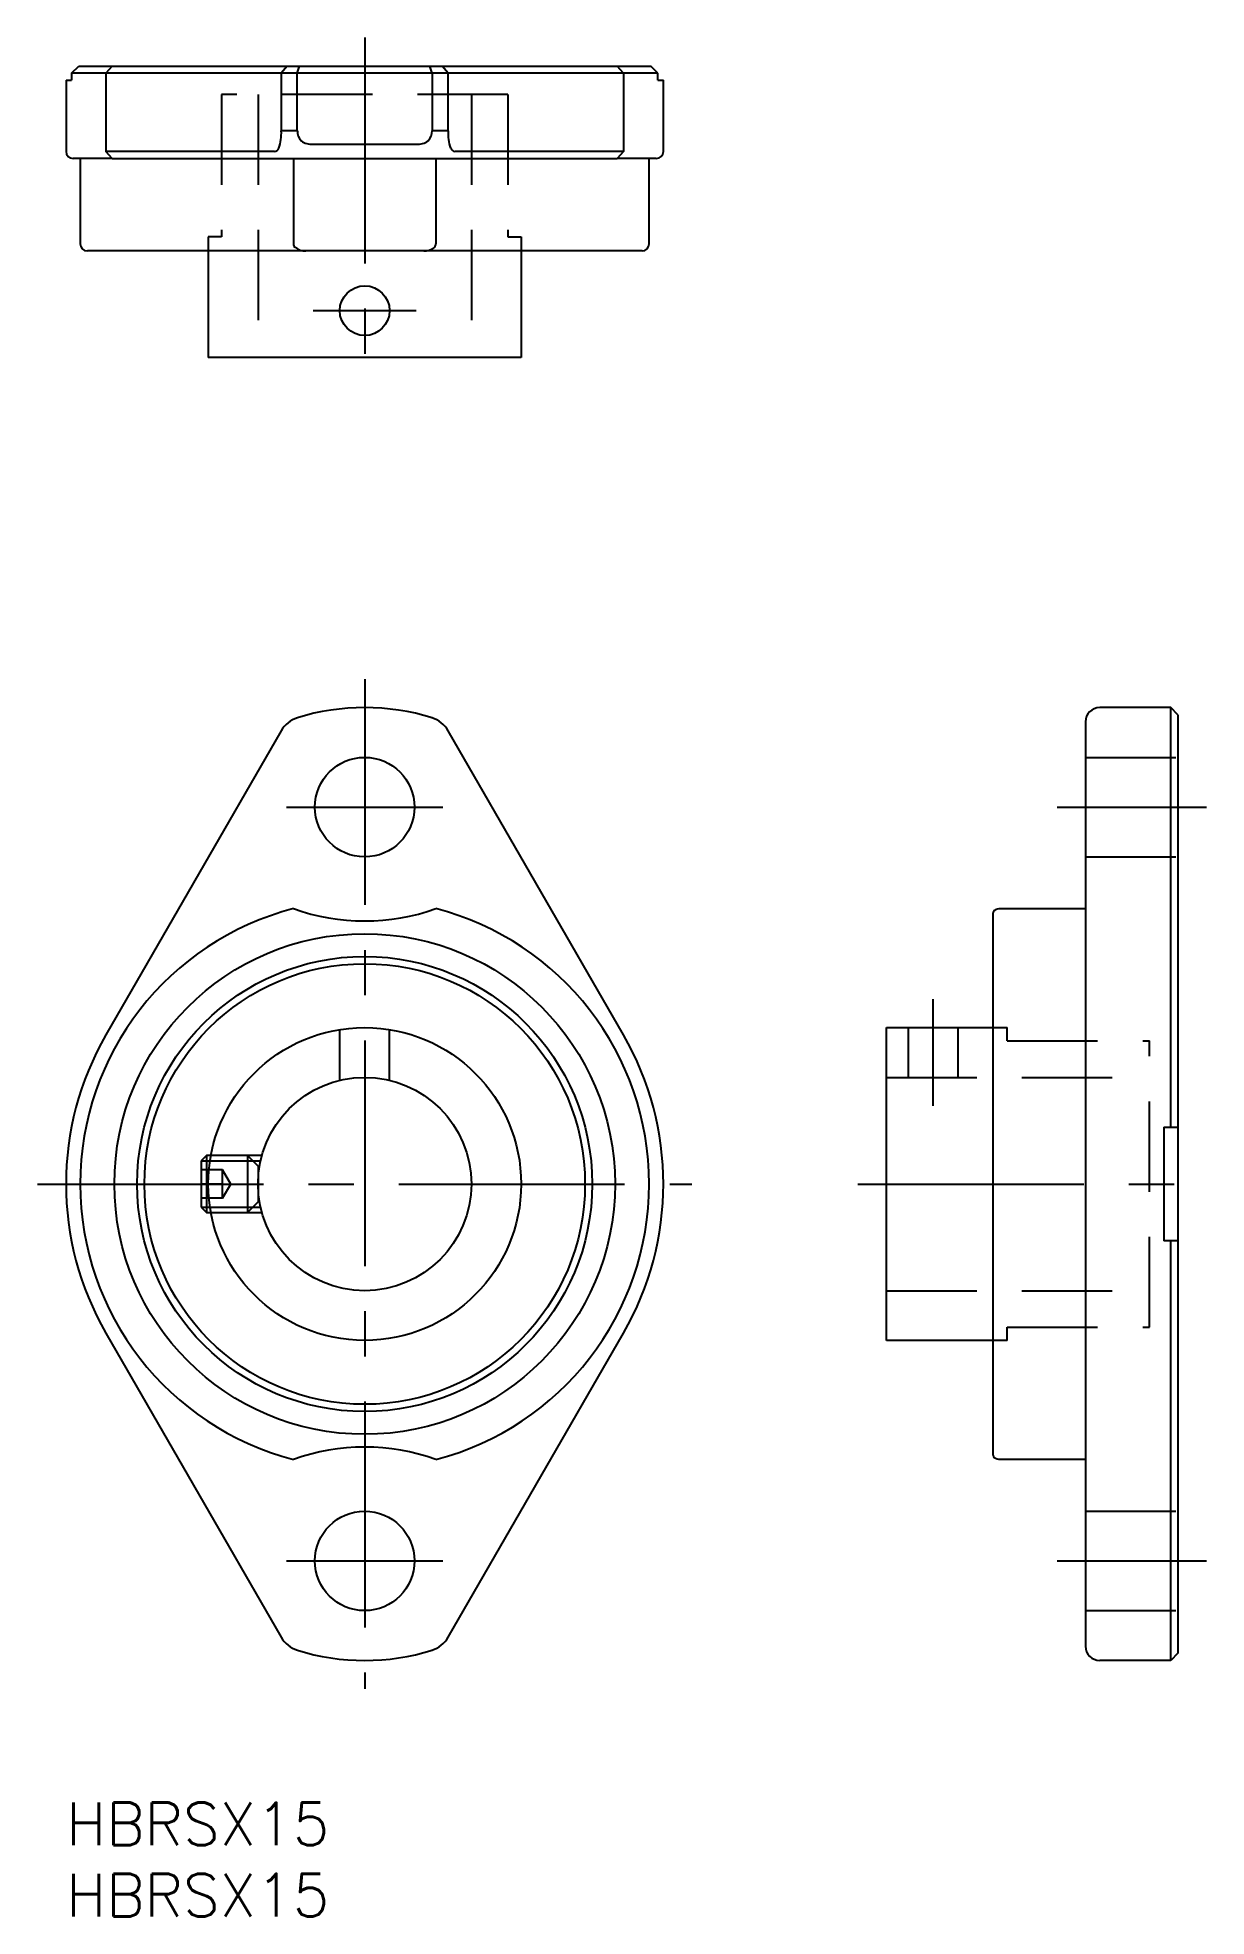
# Model space of a CAD drawing. Extents: x -2 to 80, y -8 to 124.
import ezdxf

# ---------------------------------------------------------------- set-up
doc = ezdxf.new("R2010")
doc.units = 0
doc.header["$LTSCALE"] = 0.5
doc.linetypes.add('CENTER', pattern=[50.8, 31.75, -6.35, 6.35, -6.35])
doc.linetypes.add('DASHED', pattern=[19.05, 12.7, -6.35])
for name, color, linetype in [('MSM_CENTER', 1, 'CENTER'), ('MSM_CONTINUOUS', 7, 'CONTINUOUS'), ('MSM_DASHED', 4, 'DASHED'), ('MSM_NARROW', 5, 'CONTINUOUS'), ('MSM_PART_NUMBER', 7, 'CONTINUOUS')]:
    doc.layers.add(name, color=color, linetype=linetype)
doc.styles.get("Standard").update_dxf_attribs({"font": 'txt.shx', "height": 3, "bigfont": 'bigfont.shx'})

# ---------------------------------------------------------------- blocks, each defined once
blk = doc.blocks.new('*U6')
at = {"layer": 'MSM_PART_NUMBER'}
blk.add_text('HBRSX15', height=3, dxfattribs=at).set_placement((0, -3))
blk = doc.blocks.new('*U7')
at = {"layer": 'MSM_PART_NUMBER'}
blk.add_text('HBRSX15', height=3, dxfattribs=at).set_placement((0, -8))

msp = doc.modelspace()

# ---------------------------------------------------------------- linework, layer by layer
at = {"layer": 'MSM_CENTER'}
for p, q in [((21, 124.11), (21, 99.61)), ((17.38, 104.91), (24.62, 104.91)), ((21, 79), (21, 8)), ((15.5, 70), (26.5, 70)), ((69.68, 70), (80.18, 70)), ((60.98, 49), (60.98, 56.5)), ((-2, 43.5), (44, 43.5)), ((55.68, 43.5), (80.18, 43.5)), ((15.5, 17), (26.5, 17)), ((69.68, 17), (80.18, 17))]:
    msp.add_line(p, q, dxfattribs=at)
at = {"layer": 'MSM_CONTINUOUS'}
for p, q in [((0.38, 121.61), (0.89, 122.11)), ((0.38, 121.61), (0.38, 121.11)), ((41.62, 121.61), (0.38, 121.61)), ((0.89, 122.11), (41.11, 122.11)), ((3.24, 122.11), (2.8, 121.61)), ((2.8, 121.61), (2.8, 116.11)), ((15.56, 122.11), (15.12, 121.61)), ((15.12, 121.61), (15.12, 117.56)), ((16.26, 121.61), (16.41, 122.11)), ((16.26, 117.56), (16.26, 121.61)), ((25.74, 121.61), (25.59, 122.11)), ((25.74, 121.61), (25.74, 117.56)), ((26.88, 121.61), (26.44, 122.11)), ((26.88, 117.56), (26.88, 121.61)), ((39.2, 121.61), (38.76, 122.11)), ((39.2, 121.61), (39.2, 116.11)), ((41.62, 121.61), (41.11, 122.11)), ((41.62, 121.11), (41.62, 121.61)), ((0, 121.11), (0.38, 121.11)), ((0, 121.11), (0, 116.11)), ((41.62, 121.11), (42, 121.11)), ((42, 116.11), (42, 121.11)), ((16.26, 117.56), (15.12, 117.56)), ((17.36, 116.61), (24.64, 116.61)), ((26.88, 117.56), (25.74, 117.56)), ((3.23, 115.61), (0.5, 115.61)), ((1, 115.61), (1, 109.61)), ((14.65, 116.11), (2.8, 116.11)), ((3.24, 115.61), (2.8, 116.11)), ((3.24, 115.61), (38.76, 115.61)), ((15.99, 115.61), (15.99, 109.61)), ((26.01, 115.61), (26.01, 109.61)), ((39.2, 116.11), (27.35, 116.11)), ((39.2, 116.11), (38.76, 115.61)), ((41.5, 115.61), (38.77, 115.61)), ((41, 109.61), (41, 115.61)), ((40.5, 109.11), (1.5, 109.11)), ((10, 109.11), (10, 101.61)), ((32, 109.11), (32, 101.61)), ((32, 101.61), (10, 101.61)), ((77.68, 77), (72.68, 77)), ((78.18, 76.5), (77.68, 77)), ((77.68, 47.5), (77.68, 77)), ((15.12, 75.37), (2.8, 53.98)), ((39.2, 53.98), (26.88, 75.37)), ((71.68, 76), (71.68, 11)), ((78.18, 76.5), (78.18, 10.5)), ((65.18, 24.43), (65.18, 62.57)), ((71.68, 62.86), (65.68, 62.86)), ((57.68, 54.5), (65.18, 54.5)), ((57.68, 32.5), (57.68, 54.5)), ((77.18, 47.5), (78.18, 47.5)), ((77.18, 47.5), (77.18, 39.5)), ((9.88, 45.5), (9.5, 45.12)), ((9.5, 45.12), (9.5, 41.88)), ((9.88, 45.5), (9.88, 41.5)), ((10.18, 45.5), (9.88, 45.5)), ((9.5, 41.88), (9.88, 41.5)), ((9.88, 41.5), (10.18, 41.5)), ((78.18, 39.5), (77.18, 39.5)), ((77.68, 10), (77.68, 39.5)), ((2.8, 33.02), (15.12, 11.63)), ((26.88, 11.63), (39.2, 33.02)), ((65.18, 32.5), (57.68, 32.5)), ((71.68, 24.14), (65.68, 24.14)), ((77.68, 10), (72.68, 10)), ((78.18, 10.5), (77.68, 10))]:
    msp.add_line(p, q, dxfattribs=at)
for centre, radius in [((21, 104.91), 1.75), ((21, 70), 3.5), ((21, 43.5), 17.6), ((21, 43.5), 16), ((21, 43.5), 15.49), ((21, 43.5), 11), ((21, 43.5), 7.5), ((21, 17), 3.5)]:
    msp.add_circle(centre, radius, dxfattribs=at)
for centre, radius, start, end in [((14.63, 116.45), 0.343, 273.4983, 340.3729), ((12.29, 117.34), 2.85, 339.3882, 4.3581), ((17.19, 117.51), 0.926, 176.8399, 225.2245), ((17.28, 117.89), 1.28, 234.4284, 273.637), ((24.72, 117.89), 1.28, 266.363, 305.5716), ((24.81, 117.51), 0.926, 314.7755, 3.1601), ((29.71, 117.34), 2.85, 175.6419, 200.6118), ((27.37, 116.45), 0.343, 199.6271, 266.5017), ((0.5, 116.11), 0.5, 180, 270), ((41.5, 116.11), 0.5, 270, 0), ((1.5, 109.61), 0.5, 180, 270), ((16.34, 109.62), 0.355, 181.8928, 226.8341), ((16.78, 110.14), 1.03, 228.951, 274.016), ((25.19, 110.27), 1.16, 267.9505, 305.5772), ((25.63, 109.63), 0.377, 306.7285, 357.1936), ((40.5, 109.61), 0.5, 270, 0), ((21, 61), 16, 72.784, 107.216), ((72.68, 76), 1, 90, 180), ((16.86, 74.37), 2, 107.216, 150.0577), ((25.14, 74.37), 2, 29.9423, 72.784), ((21, 43.5), 20, 104.5116, 255.4884), ((21, 77), 15, 250.4821, 289.5179), ((21, 43.5), 20, 284.5116, 75.4884), ((65.41, 62.55), 0.23, 125.3213, 176.3482), ((65.67, 62.19), 0.669, 88.4312, 125.1603), ((21, 43.5), 21, 150.0577, 209.9423), ((21, 43.5), 21, 330.0577, 29.9423), ((21, 10), 15, 70.4821, 109.5179), ((65.4, 24.44), 0.219, 182.8237, 230.0553), ((65.66, 24.77), 0.628, 231.2886, 272.6332), ((16.86, 12.63), 2, 209.9423, 252.784), ((21, 26), 16, 252.784, 287.216), ((25.14, 12.63), 2, 287.216, 330.0577), ((72.68, 11), 1, 180, 270)]:
    msp.add_arc(centre, radius, start, end, dxfattribs=at)
at = {"layer": 'MSM_DASHED'}
for p, q in [((10.93, 120.11), (10.93, 110.11)), ((31.07, 120.11), (10.93, 120.11)), ((13.5, 120.11), (13.5, 101.61)), ((28.5, 120.11), (28.5, 101.61)), ((31.07, 120.11), (31.07, 110.11)), ((10, 110.11), (10, 109.11)), ((10.93, 110.11), (10, 110.11)), ((31.07, 110.11), (32, 110.11)), ((32, 110.11), (32, 109.11)), ((71.68, 73.5), (78.18, 73.5)), ((71.68, 66.5), (78.18, 66.5)), ((19.25, 50.79), (19.25, 54.36)), ((22.75, 50.79), (22.75, 54.36)), ((59.23, 51), (59.23, 54.5)), ((62.73, 51), (62.73, 54.5)), ((65.18, 54.5), (66.18, 54.5)), ((66.18, 53.57), (66.18, 54.5)), ((66.18, 53.57), (76.18, 53.57)), ((76.18, 33.43), (76.18, 53.57)), ((57.68, 51), (76.18, 51)), ((10.12, 45.12), (13.68, 45.12)), ((13.77, 45.5), (10.18, 45.5)), ((13.5, 44.75), (12.75, 45.5)), ((12.75, 45.5), (12.75, 41.5)), ((11, 44.5), (9.5, 44.5)), ((11, 42.5), (11, 44.5)), ((11.58, 43.5), (11, 44.5)), ((13.5, 44.75), (13.5, 42.25)), ((11, 43.5), (9.5, 43.5)), ((11, 42.5), (9.5, 42.5)), ((11, 42.5), (11.58, 43.5)), ((10.12, 41.88), (13.68, 41.88)), ((10.18, 41.5), (13.77, 41.5)), ((12.75, 41.5), (13.5, 42.25)), ((57.68, 36), (76.18, 36)), ((66.18, 33.43), (76.18, 33.43)), ((66.18, 32.5), (66.18, 33.43)), ((66.18, 32.5), (65.18, 32.5)), ((71.68, 20.5), (78.18, 20.5)), ((71.68, 13.5), (78.18, 13.5))]:
    msp.add_line(p, q, dxfattribs=at)
at = {"layer": 'MSM_NARROW'}
for p, q in [((9.5, 45.12), (10.12, 45.12)), ((9.5, 41.88), (10.12, 41.88))]:
    msp.add_line(p, q, dxfattribs=at)

# ---------------------------------------------------------------- block references
at = {"layer": 'MSM_CONTINUOUS'}
for name in ['*U6', '*U7']:
    msp.add_blockref(name, (0, 0), dxfattribs=at)

doc.saveas('drawing.dxf')
